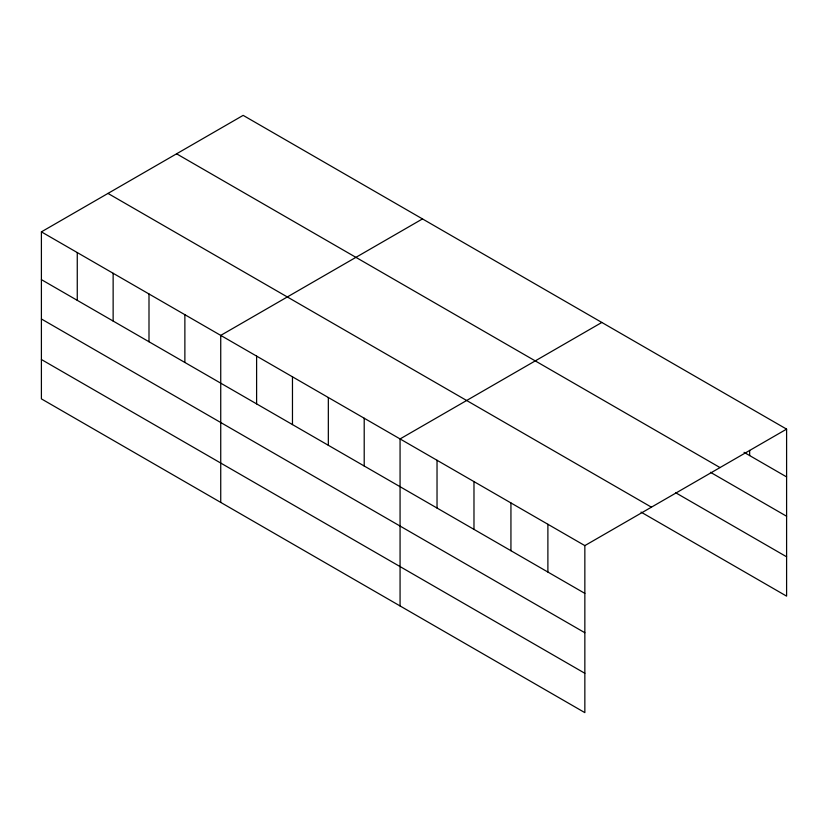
<?xml version="1.0" encoding="UTF-8"?>
<svg xmlns="http://www.w3.org/2000/svg" width="828" height="828" viewBox="0 0 828 828"><rect width="100%" height="100%" fill="white"/><g stroke="black" fill="none" stroke-linecap="round" stroke-linejoin="round"><path stroke-width="1.24" d="M584.847 632.737L584.847 545.611L41.4 231.861L41.4 398.868L584.847 712.629L584.847 632.737L41.4 318.977M641.027 512.097L786.6 596.139L786.6 429.132L243.153 115.371L41.4 231.861M422.497 218.913L220.734 335.402L220.734 502.41M601.832 322.454L400.069 438.933L400.069 605.951M584.847 545.611L786.6 429.132M744.051 452.336L786.6 476.907M176.581 153.811L720.018 467.572M710.455 472.291L786.6 516.248M675.741 492.784L786.6 556.789M107.982 193.421L651.419 507.171M41.4 279.636L584.847 593.386M41.4 359.518L584.847 673.278M749.65 450.401L749.65 455.566M547.888 524.279L547.888 572.055M510.938 502.938L510.938 550.713M473.978 481.606L473.978 529.382M437.029 460.275L437.029 508.04M364.206 418.233L364.206 465.998M328.333 397.523L328.333 445.298M292.47 376.812L292.47 424.588M256.608 356.102L256.608 403.878M184.872 314.692L184.872 362.467M148.999 293.981L148.999 341.757M113.136 273.271L113.136 321.047M77.263 252.571L77.263 300.336"/></g></svg>
